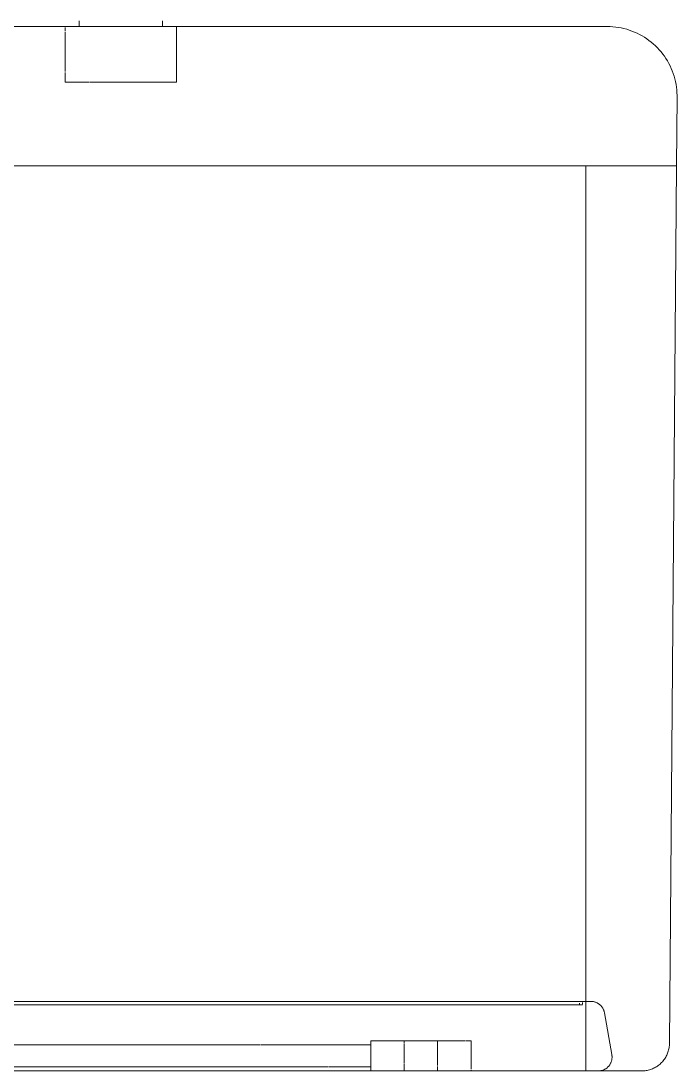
# Model space of a CAD drawing. Header units: metres. Extents: x -24.8 to 3.4, y -2.1 to 25.8.
# Drawn here: x -4.3978 to -4.1622, y 0.406 to 0.783 of the extents above; entities that cross this region are included whole.
import ezdxf

# ---------------------------------------------------------------- set-up
doc = ezdxf.new("R2010")
doc.units = ezdxf.units.M
doc.layers.add('P-SANR-FIXT', color=7, linetype='Continuous', lineweight=5)

# ---------------------------------------------------------------- blocks, each defined once
blk = doc.blocks.new('UT_Bacia com caixa acoplada - UT_Bacia com caixa acoplada-3248018-BB')
at = {"layer": 'P-SANR-FIXT', "color": 254, "true_color": 0xdfdfdf}
for p, q in [((-10.70887, 0.781), (-10.70398, 0.781)), ((-10.70398, 0.781), (-10.70887, 0.781)), ((-10.70387, 0.781), (-10.68908, 0.781)), ((-10.68887, 0.781), (-10.67387, 0.781)), ((-10.67377, 0.781), (-10.66887, 0.781)), ((-10.66887, 0.781), (-10.67377, 0.781)), ((-10.70887, 0.761), (-10.7003, 0.761)), ((-10.70017, 0.761), (-10.66887, 0.761)), ((-10.65349, 0.731), (-10.72466, 0.731)), ((-10.65349, 0.731), (-10.72466, 0.731)), ((-10.61802, 0.731), (-10.65349, 0.731)), ((-10.61802, 0.731), (-10.65349, 0.731)), ((-10.58279, 0.731), (-10.61801, 0.731)), ((-10.58279, 0.731), (-10.61801, 0.731)), ((-10.54797, 0.731), (-10.58279, 0.731)), ((-10.54797, 0.731), (-10.58279, 0.731)), ((-10.52342, 0.731), (-10.54796, 0.731)), ((-10.52342, 0.731), (-10.54796, 0.731)), ((-10.52187, 0.731), (-10.52342, 0.731)), ((-10.51371, 0.731), (-10.52185, 0.731)), ((-10.52185, 0.731), (-10.51371, 0.731)), ((-10.5009, 0.731), (-10.5137, 0.731)), ((-10.5137, 0.731), (-10.50089, 0.731)), ((-10.49645, 0.731), (-10.50087, 0.731)), ((-10.50087, 0.731), (-10.49645, 0.731)), ((-10.49208, 0.731), (-10.49642, 0.731)), ((-10.49642, 0.731), (-10.49208, 0.731)), ((-10.49071, 0.731), (-10.49204, 0.731)), ((-10.49204, 0.731), (-10.4907, 0.731)), ((-10.48928, 0.731), (-10.49068, 0.731)), ((-10.49067, 0.731), (-10.48924, 0.731)), ((-10.52187, 0.42978), (-10.52187, 0.43066)), ((-10.52135, 0.431), (-10.52109, 0.431)), ((-10.51793, 0.43052), (-10.51775, 0.43043)), ((-10.51692, 0.42989), (-10.51676, 0.42976)), ((-10.52187, 0.40716), (-10.52187, 0.42968)), ((-10.51556, 0.42818), (-10.51548, 0.428)), ((-10.59907, 0.41688), (-10.59907, 0.41536)), ((-10.59907, 0.4142), (-10.59907, 0.41522)), ((-10.56307, 0.41149), (-10.56307, 0.41688)), ((-10.59907, 0.41144), (-10.59907, 0.41416)), ((-10.59907, 0.40955), (-10.59907, 0.41142)), ((-10.56307, 0.40872), (-10.56307, 0.41144)), ((-10.59907, 0.40872), (-10.59907, 0.40948)), ((-10.59907, 0.40766), (-10.59907, 0.40868)), ((-10.59907, 0.40752), (-10.59907, 0.40634)), ((-10.56307, 0.40673), (-10.56307, 0.40872)), ((-10.51314, 0.40841), (-10.51325, 0.40824)), ((-10.4946, 0.40905), (-10.49488, 0.40877)), ((-10.77911, 0.406), (-10.59904, 0.406)), ((-10.77911, 0.406), (-10.59904, 0.406)), ((-10.59907, 0.40619), (-10.59907, 0.406)), ((-10.56307, 0.406), (-10.56307, 0.40646)), ((-10.56307, 0.406), (-10.55281, 0.406)), ((-10.56307, 0.406), (-10.55281, 0.406)), ((-10.55266, 0.406), (-10.54035, 0.406)), ((-10.55266, 0.406), (-10.54035, 0.406)), ((-10.54031, 0.406), (-10.52342, 0.406)), ((-10.54031, 0.406), (-10.52342, 0.406)), ((-10.52326, 0.406), (-10.52187, 0.406)), ((-10.52187, 0.40629), (-10.52187, 0.4071)), ((-10.51729, 0.406), (-10.51742, 0.406)), ((-10.51611, 0.40617), (-10.5163, 0.40613)), ((-10.515, 0.40662), (-10.51517, 0.40653)), ((-10.50176, 0.406), (-10.50179, 0.406))]:
    blk.add_line(p, q, dxfattribs=at)
at = {"layer": 'P-SANR-FIXT', "color": 253, "true_color": 0xa6a6a6}
for p, q in [((-10.70887, 0.781), (-10.68908, 0.781)), ((-10.69405, 0.781), (-10.70887, 0.781)), ((-10.70887, 0.78063), (-10.70887, 0.77952)), ((-10.68908, 0.781), (-10.69405, 0.781)), ((-10.68887, 0.781), (-10.66887, 0.781)), ((-10.66887, 0.781), (-10.68887, 0.781)), ((-10.66887, 0.78036), (-10.66887, 0.781)), ((-10.51843, 0.781), (-10.5181, 0.781)), ((-10.5181, 0.781), (-10.51779, 0.781)), ((-10.70887, 0.77917), (-10.70887, 0.76481)), ((-10.66887, 0.77936), (-10.66887, 0.78013)), ((-10.66887, 0.76441), (-10.66887, 0.77923)), ((-10.70887, 0.76456), (-10.70887, 0.761)), ((-10.66887, 0.761), (-10.66887, 0.76424)), ((-10.70887, 0.761), (-10.7003, 0.761)), ((-10.70017, 0.761), (-10.66887, 0.761)), ((-10.52187, 0.431), (-10.52187, 0.731)), ((-10.49235, 0.731), (-10.50099, 0.731)), ((-10.48928, 0.731), (-10.49228, 0.731)), ((-10.59907, 0.431), (-10.77907, 0.431)), ((-10.73526, 0.431), (-10.68907, 0.431)), ((-10.68907, 0.431), (-10.59834, 0.431)), ((-10.59907, 0.431), (-10.52304, 0.431)), ((-10.52412, 0.431), (-10.59834, 0.431)), ((-10.52304, 0.431), (-10.52412, 0.431)), ((-10.52412, 0.43038), (-10.52412, 0.42977)), ((-10.52304, 0.43064), (-10.52304, 0.43002)), ((-10.52231, 0.431), (-10.52196, 0.431)), ((-10.52196, 0.431), (-10.52164, 0.431)), ((-10.51811, 0.43061), (-10.51793, 0.43052)), ((-10.59834, 0.42977), (-10.77981, 0.42977)), ((-10.77907, 0.42977), (-10.71208, 0.42977)), ((-10.71208, 0.42977), (-10.62087, 0.42977)), ((-10.62087, 0.42977), (-10.59907, 0.42977)), ((-10.57993, 0.42977), (-10.59907, 0.42977)), ((-10.59834, 0.42977), (-10.56038, 0.42977)), ((-10.56038, 0.42977), (-10.57993, 0.42977)), ((-10.56033, 0.42977), (-10.52414, 0.42977)), ((-10.52304, 0.42977), (-10.56014, 0.42977)), ((-10.52412, 0.42977), (-10.52304, 0.42977)), ((-10.51548, 0.428), (-10.5154, 0.42781)), ((-10.5154, 0.42781), (-10.51533, 0.42762)), ((-10.63877, 0.41535), (-10.77907, 0.41535)), ((-10.59907, 0.41535), (-10.63853, 0.41535)), ((-10.58707, 0.41688), (-10.59907, 0.41688)), ((-10.59907, 0.41688), (-10.59907, 0.41144)), ((-10.58707, 0.41615), (-10.58707, 0.41688)), ((-10.57507, 0.41688), (-10.58707, 0.41688)), ((-10.58707, 0.41688), (-10.58707, 0.41615)), ((-10.58707, 0.41529), (-10.58707, 0.41592)), ((-10.58707, 0.41592), (-10.58707, 0.41144)), ((-10.58707, 0.41144), (-10.58707, 0.41529)), ((-10.56503, 0.41688), (-10.57507, 0.41688)), ((-10.57507, 0.41688), (-10.57507, 0.41615)), ((-10.57507, 0.41144), (-10.57507, 0.41688)), ((-10.57507, 0.41615), (-10.57507, 0.41416)), ((-10.56307, 0.41688), (-10.56484, 0.41688)), ((-10.56307, 0.41416), (-10.56307, 0.41688)), ((-10.59907, 0.41142), (-10.59907, 0.40872)), ((-10.58707, 0.40888), (-10.58707, 0.41144)), ((-10.58707, 0.41144), (-10.58707, 0.40888)), ((-10.57507, 0.41416), (-10.57507, 0.41285)), ((-10.57507, 0.41285), (-10.57507, 0.41144)), ((-10.57507, 0.41144), (-10.57507, 0.41003)), ((-10.57507, 0.41003), (-10.57507, 0.41144)), ((-10.56307, 0.41285), (-10.56307, 0.41416)), ((-10.56307, 0.41149), (-10.56307, 0.41285)), ((-10.56307, 0.41003), (-10.56307, 0.41144)), ((-10.77907, 0.40753), (-10.61435, 0.40753)), ((-10.61419, 0.40753), (-10.59907, 0.40753)), ((-10.59907, 0.40871), (-10.59907, 0.40634)), ((-10.58707, 0.40623), (-10.58707, 0.40872)), ((-10.58707, 0.40872), (-10.58707, 0.40623)), ((-10.57507, 0.40984), (-10.57507, 0.408)), ((-10.57507, 0.408), (-10.57507, 0.40984)), ((-10.57507, 0.40759), (-10.57507, 0.40673)), ((-10.57507, 0.406), (-10.57507, 0.40759)), ((-10.56307, 0.40872), (-10.56307, 0.41003)), ((-10.56307, 0.40759), (-10.56307, 0.40872)), ((-10.56307, 0.40673), (-10.56307, 0.40759)), ((-10.59907, 0.40619), (-10.59907, 0.406)), ((-10.59907, 0.406), (-10.58707, 0.406)), ((-10.58707, 0.406), (-10.58707, 0.40619)), ((-10.58707, 0.40619), (-10.58707, 0.406)), ((-10.58707, 0.406), (-10.57507, 0.406)), ((-10.57507, 0.40673), (-10.57507, 0.406)), ((-10.57507, 0.406), (-10.56307, 0.406)), ((-10.56307, 0.406), (-10.56307, 0.40646)), ((-10.56301, 0.406), (-10.55289, 0.406)), ((-10.52737, 0.406), (-10.52811, 0.406)), ((-10.52665, 0.406), (-10.52737, 0.406)), ((-10.52462, 0.406), (-10.52528, 0.406)), ((-10.5217, 0.406), (-10.52223, 0.406)), ((-10.50292, 0.406), (-10.50322, 0.406))]:
    blk.add_line(p, q, dxfattribs=at)
at = {"layer": 'P-SANR-FIXT', "color": 7, "true_color": 0xf3f3f3}
for p, q in [((-10.70398, 0.781), (-10.69887, 0.781)), ((-10.68908, 0.781), (-10.70398, 0.781)), ((-10.70387, 0.781), (-10.68908, 0.781)), ((-10.69887, 0.781), (-10.68908, 0.781)), ((-10.68887, 0.781), (-10.67887, 0.781)), ((-10.68887, 0.781), (-10.67588, 0.781)), ((-10.6758, 0.781), (-10.68887, 0.781)), ((-10.67887, 0.781), (-10.6758, 0.781)), ((-10.67588, 0.781), (-10.67387, 0.781)), ((-10.67556, 0.781), (-10.67377, 0.781)), ((-10.67377, 0.781), (-10.67556, 0.781)), ((-10.51612, 0.781), (-10.51588, 0.781)), ((-10.70887, 0.731), (-10.72465, 0.731)), ((-10.70887, 0.731), (-10.72465, 0.731)), ((-10.68908, 0.731), (-10.70887, 0.731)), ((-10.68908, 0.731), (-10.70887, 0.731)), ((-10.6837, 0.731), (-10.68887, 0.731)), ((-10.66887, 0.731), (-10.68887, 0.731)), ((-10.67473, 0.731), (-10.6837, 0.731)), ((-10.66956, 0.731), (-10.67473, 0.731)), ((-10.66887, 0.731), (-10.66956, 0.731)), ((-10.6535, 0.731), (-10.66887, 0.731)), ((-10.6535, 0.731), (-10.66887, 0.731)), ((-10.61806, 0.731), (-10.6535, 0.731)), ((-10.61806, 0.731), (-10.6535, 0.731)), ((-10.58287, 0.731), (-10.61805, 0.731)), ((-10.58287, 0.731), (-10.61805, 0.731)), ((-10.54806, 0.731), (-10.58286, 0.731)), ((-10.54806, 0.731), (-10.58286, 0.731)), ((-10.52407, 0.731), (-10.54805, 0.731)), ((-10.52407, 0.731), (-10.54805, 0.731)), ((-10.52252, 0.731), (-10.52407, 0.731)), ((-10.52244, 0.731), (-10.52342, 0.731)), ((-10.522, 0.731), (-10.52245, 0.731)), ((-10.52164, 0.431), (-10.52135, 0.431)), ((-10.59907, 0.41522), (-10.59907, 0.41421)), ((-10.59907, 0.4142), (-10.59907, 0.41522)), ((-10.58707, 0.41615), (-10.58707, 0.41688)), ((-10.58707, 0.41688), (-10.58707, 0.41615)), ((-10.58707, 0.41416), (-10.58707, 0.41592)), ((-10.58707, 0.41592), (-10.58707, 0.41144)), ((-10.57507, 0.41688), (-10.57507, 0.41144)), ((-10.57507, 0.41144), (-10.57507, 0.41688)), ((-10.59907, 0.41416), (-10.59907, 0.41144)), ((-10.59907, 0.41144), (-10.59907, 0.41416)), ((-10.59907, 0.41142), (-10.59907, 0.40954)), ((-10.59907, 0.40955), (-10.59907, 0.41142)), ((-10.58707, 0.41144), (-10.58707, 0.41416)), ((-10.58707, 0.40888), (-10.58707, 0.41144)), ((-10.58707, 0.41144), (-10.58707, 0.40888)), ((-10.57507, 0.41144), (-10.57507, 0.41003)), ((-10.57507, 0.41003), (-10.57507, 0.41144)), ((-10.59907, 0.40872), (-10.59907, 0.40948)), ((-10.59907, 0.40947), (-10.59907, 0.40872)), ((-10.59907, 0.40766), (-10.59907, 0.40868)), ((-10.59907, 0.40867), (-10.59907, 0.40766)), ((-10.58707, 0.40623), (-10.58707, 0.40872)), ((-10.58707, 0.40872), (-10.58707, 0.40623)), ((-10.57507, 0.40984), (-10.57507, 0.408)), ((-10.57507, 0.408), (-10.57507, 0.40984)), ((-10.57507, 0.40759), (-10.57507, 0.406)), ((-10.57507, 0.406), (-10.57507, 0.40759)), ((-10.51265, 0.4095), (-10.51271, 0.40931)), ((-10.77907, 0.406), (-10.59907, 0.406)), ((-10.77907, 0.406), (-10.59907, 0.406)), ((-10.59904, 0.406), (-10.56307, 0.406)), ((-10.59904, 0.406), (-10.56307, 0.406)), ((-10.58707, 0.406), (-10.58707, 0.40619)), ((-10.58707, 0.40619), (-10.58707, 0.406)), ((-10.56307, 0.406), (-10.55289, 0.406)), ((-10.56307, 0.406), (-10.55289, 0.406)), ((-10.55274, 0.406), (-10.54045, 0.406)), ((-10.55274, 0.406), (-10.54045, 0.406)), ((-10.54041, 0.406), (-10.52407, 0.406)), ((-10.54041, 0.406), (-10.52407, 0.406)), ((-10.52407, 0.406), (-10.52336, 0.406)), ((-10.52244, 0.406), (-10.52324, 0.406)), ((-10.5232, 0.406), (-10.52252, 0.406)), ((-10.52245, 0.406), (-10.522, 0.406))]:
    blk.add_line(p, q, dxfattribs=at)
at = {"layer": 'P-SANR-FIXT'}
for p, q in [((-10.70387, 0.783), (-10.70387, 0.781)), ((-10.67387, 0.781), (-10.67387, 0.783)), ((-10.48928, 0.731), (-10.48907, 0.7558)), ((-10.6535, 0.731), (-10.76009, 0.731)), ((-10.76009, 0.731), (-10.72465, 0.731)), ((-10.72465, 0.731), (-10.6535, 0.731)), ((-10.61806, 0.731), (-10.6535, 0.731)), ((-10.6535, 0.731), (-10.61806, 0.731)), ((-10.58287, 0.731), (-10.61805, 0.731)), ((-10.61805, 0.731), (-10.58287, 0.731)), ((-10.54806, 0.731), (-10.58286, 0.731)), ((-10.58286, 0.731), (-10.54806, 0.731)), ((-10.51377, 0.731), (-10.54805, 0.731)), ((-10.54805, 0.731), (-10.51376, 0.731)), ((-10.50102, 0.731), (-10.51376, 0.731)), ((-10.51376, 0.731), (-10.49234, 0.731)), ((-10.49231, 0.731), (-10.48924, 0.731)), ((-10.49179, 0.41592), (-10.48924, 0.731)), ((-10.51249, 0.41187), (-10.51514, 0.42687))]:
    blk.add_line(p, q, dxfattribs=at)
at = {"layer": 'P-SANR-FIXT', "color": 7, "true_color": 0xfafafa}
for p, q in [((-10.51507, 0.781), (-10.51491, 0.781)), ((-10.70887, 0.731), (-10.72465, 0.731)), ((-10.72465, 0.731), (-10.70887, 0.731)), ((-10.68907, 0.731), (-10.70887, 0.731)), ((-10.68907, 0.731), (-10.70887, 0.731)), ((-10.66887, 0.731), (-10.68887, 0.731)), ((-10.66887, 0.731), (-10.68887, 0.731)), ((-10.6535, 0.731), (-10.66887, 0.731)), ((-10.66887, 0.731), (-10.6535, 0.731)), ((-10.61806, 0.731), (-10.6535, 0.731)), ((-10.6535, 0.731), (-10.61806, 0.731)), ((-10.58287, 0.731), (-10.61805, 0.731)), ((-10.61805, 0.731), (-10.58287, 0.731)), ((-10.54806, 0.731), (-10.58286, 0.731)), ((-10.58286, 0.731), (-10.54806, 0.731)), ((-10.52407, 0.731), (-10.54805, 0.731)), ((-10.54805, 0.731), (-10.52407, 0.731)), ((-10.5225, 0.731), (-10.52407, 0.731)), ((-10.5235, 0.731), (-10.52407, 0.731)), ((-10.52407, 0.731), (-10.5225, 0.731)), ((-10.52297, 0.731), (-10.52342, 0.731)), ((-10.52252, 0.731), (-10.52291, 0.731)), ((-10.52195, 0.731), (-10.52247, 0.731)), ((-10.52213, 0.731), (-10.52246, 0.731)), ((-10.52246, 0.731), (-10.52213, 0.731)), ((-10.52187, 0.731), (-10.52195, 0.731)), ((-10.59907, 0.41522), (-10.59907, 0.41535)), ((-10.59907, 0.40753), (-10.59907, 0.40766)), ((-10.59907, 0.406), (-10.56307, 0.406)), ((-10.59907, 0.406), (-10.56307, 0.406)), ((-10.52407, 0.406), (-10.5235, 0.406)), ((-10.52294, 0.406), (-10.52327, 0.406)), ((-10.52326, 0.406), (-10.52297, 0.406)), ((-10.52291, 0.406), (-10.52252, 0.406)), ((-10.52252, 0.406), (-10.52291, 0.406)), ((-10.52215, 0.406), (-10.52248, 0.406)), ((-10.52247, 0.406), (-10.52217, 0.406)), ((-10.52217, 0.406), (-10.52187, 0.406))]:
    blk.add_line(p, q, dxfattribs=at)
at = {"layer": 'P-SANR-FIXT', "color": 7, "true_color": 0xfdfdfd}
for p, q in [((-10.68907, 0.731), (-10.70887, 0.731)), ((-10.70887, 0.731), (-10.68907, 0.731)), ((-10.66887, 0.731), (-10.68887, 0.731)), ((-10.68887, 0.731), (-10.66887, 0.731)), ((-10.59907, 0.41522), (-10.59907, 0.41535)), ((-10.59907, 0.40753), (-10.59907, 0.40766))]:
    blk.add_line(p, q, dxfattribs=at)
at = {"layer": 'P-SANR-FIXT', "flags": 128}
for points in [[(-10.52111, 0.781), (-10.54291, 0.781), (-10.56494, 0.781), (-10.58717, 0.781), (-10.60956, 0.781), (-10.63208, 0.781), (-10.65469, 0.781), (-10.67735, 0.781), (-10.70004, 0.781), (-10.7227, 0.781), (-10.74531, 0.781), (-10.76784, 0.781), (-10.79023, 0.781), (-10.81247, 0.781), (-10.83451, 0.781), (-10.85631, 0.781), (-10.85704, 0.781)], [(-10.51407, 0.781), (-10.51408, 0.781), (-10.51411, 0.781), (-10.51415, 0.781), (-10.5142, 0.781), (-10.51427, 0.781), (-10.51436, 0.781), (-10.51446, 0.781), (-10.51458, 0.781), (-10.51471, 0.781), (-10.51486, 0.781), (-10.51503, 0.781), (-10.5152, 0.781), (-10.5154, 0.781), (-10.5156, 0.781), (-10.51582, 0.781), (-10.51605, 0.781), (-10.5163, 0.781), (-10.51656, 0.781), (-10.51683, 0.781), (-10.51711, 0.781), (-10.5174, 0.781), (-10.5177, 0.781), (-10.51802, 0.781), (-10.51834, 0.781), (-10.51867, 0.781), (-10.51901, 0.781), (-10.51936, 0.781), (-10.51972, 0.781), (-10.52008, 0.781), (-10.52045, 0.781), (-10.52083, 0.781), (-10.52111, 0.781)], [(-10.51407, 0.781), (-10.51307, 0.78098), (-10.51208, 0.78092), (-10.51108, 0.78082), (-10.51009, 0.78068), (-10.50911, 0.7805), (-10.50813, 0.78028), (-10.50716, 0.78003), (-10.50621, 0.77973), (-10.50527, 0.7794), (-10.50434, 0.77903), (-10.50343, 0.77862), (-10.50253, 0.77817), (-10.50165, 0.7777), (-10.50079, 0.77718), (-10.49996, 0.77663), (-10.49914, 0.77605), (-10.49835, 0.77544), (-10.49759, 0.7748), (-10.49685, 0.77412), (-10.49614, 0.77342), (-10.49546, 0.77269), (-10.49481, 0.77193), (-10.49418, 0.77115), (-10.49359, 0.77034), (-10.49304, 0.76951), (-10.49251, 0.76866), (-10.49202, 0.76778), (-10.49157, 0.76689), (-10.49115, 0.76598), (-10.49077, 0.76506), (-10.49043, 0.76412), (-10.49012, 0.76317), (-10.48986, 0.7622), (-10.48963, 0.76123), (-10.48944, 0.76025), (-10.48929, 0.75926), (-10.48918, 0.75827), (-10.48911, 0.75727), (-10.48908, 0.75627), (-10.48907, 0.7558)], [(-10.52006, 0.431), (-10.5202, 0.431), (-10.5206, 0.431), (-10.52128, 0.431), (-10.52222, 0.431), (-10.52343, 0.431), (-10.52491, 0.431), (-10.52664, 0.431), (-10.52864, 0.431), (-10.5309, 0.431), (-10.5334, 0.431), (-10.53616, 0.431), (-10.53916, 0.431), (-10.5424, 0.431), (-10.54588, 0.431), (-10.54958, 0.431), (-10.55351, 0.431), (-10.55765, 0.431), (-10.56201, 0.431), (-10.56657, 0.431), (-10.57132, 0.431), (-10.57626, 0.431), (-10.58139, 0.431), (-10.58668, 0.431), (-10.59214, 0.431), (-10.59776, 0.431), (-10.60352, 0.431), (-10.60941, 0.431), (-10.61544, 0.431), (-10.62158, 0.431), (-10.62783, 0.431), (-10.63418, 0.431), (-10.64062, 0.431), (-10.64713, 0.431), (-10.65371, 0.431), (-10.66035, 0.431), (-10.66703, 0.431), (-10.67375, 0.431), (-10.68049, 0.431), (-10.68725, 0.431), (-10.69401, 0.431), (-10.70076, 0.431), (-10.70749, 0.431), (-10.7142, 0.431), (-10.72086, 0.431), (-10.72747, 0.431)], [(-10.51966, 0.43098), (-10.51946, 0.43096), (-10.51927, 0.43094), (-10.51907, 0.4309), (-10.51887, 0.43086), (-10.51868, 0.43081), (-10.51849, 0.43075), (-10.5183, 0.43068), (-10.51811, 0.43061)], [(-10.49179, 0.41592), (-10.4918, 0.41552), (-10.49183, 0.41512), (-10.49187, 0.41472), (-10.49193, 0.41433), (-10.49201, 0.41393), (-10.4921, 0.41354), (-10.4922, 0.41316), (-10.49232, 0.41278), (-10.49246, 0.4124), (-10.49261, 0.41203), (-10.49278, 0.41167), (-10.49296, 0.41131), (-10.49315, 0.41096), (-10.49336, 0.41062), (-10.49358, 0.41029), (-10.49382, 0.40996), (-10.49407, 0.40965), (-10.49433, 0.40935), (-10.4946, 0.40905)], [(-10.49488, 0.40877), (-10.49518, 0.4085), (-10.49548, 0.40824), (-10.4958, 0.408), (-10.49612, 0.40776), (-10.49645, 0.40754), (-10.4968, 0.40734), (-10.49715, 0.40714), (-10.49751, 0.40696), (-10.49787, 0.4068), (-10.49824, 0.40665), (-10.49862, 0.40652), (-10.499, 0.4064), (-10.49939, 0.40629), (-10.49978, 0.4062), (-10.50017, 0.40613), (-10.50057, 0.40608), (-10.50096, 0.40603), (-10.50136, 0.40601), (-10.50176, 0.406)], [(-10.72499, 0.406), (-10.71825, 0.406), (-10.71146, 0.406), (-10.70464, 0.406), (-10.69779, 0.406), (-10.69093, 0.406), (-10.68406, 0.406), (-10.6772, 0.406), (-10.67037, 0.406), (-10.66356, 0.406), (-10.65679, 0.406), (-10.65007, 0.406), (-10.64342, 0.406), (-10.63684, 0.406), (-10.63034, 0.406), (-10.62394, 0.406), (-10.61764, 0.406), (-10.61146, 0.406), (-10.60539, 0.406), (-10.59947, 0.406), (-10.59368, 0.406), (-10.58805, 0.406), (-10.58258, 0.406), (-10.57729, 0.406), (-10.57217, 0.406), (-10.56723, 0.406), (-10.5625, 0.406), (-10.55796, 0.406), (-10.55363, 0.406), (-10.54953, 0.406), (-10.54564, 0.406), (-10.54198, 0.406), (-10.53856, 0.406), (-10.53538, 0.406), (-10.53245, 0.406), (-10.52976, 0.406), (-10.52733, 0.406), (-10.52516, 0.406), (-10.52326, 0.406), (-10.52161, 0.406), (-10.52024, 0.406), (-10.51913, 0.406), (-10.5183, 0.406), (-10.51774, 0.406), (-10.51746, 0.406), (-10.51742, 0.406)], [(-10.51742, 0.406), (-10.51663, 0.406), (-10.51579, 0.406), (-10.51497, 0.406), (-10.51417, 0.406), (-10.51338, 0.406), (-10.5126, 0.406), (-10.51185, 0.406), (-10.51111, 0.406), (-10.5104, 0.406), (-10.50971, 0.406), (-10.50904, 0.406), (-10.50839, 0.406), (-10.50777, 0.406), (-10.50718, 0.406), (-10.50661, 0.406), (-10.50607, 0.406), (-10.50556, 0.406), (-10.50508, 0.406), (-10.50463, 0.406), (-10.50421, 0.406), (-10.50382, 0.406), (-10.50346, 0.406), (-10.50314, 0.406), (-10.50285, 0.406), (-10.5026, 0.406), (-10.50238, 0.406), (-10.50219, 0.406), (-10.50204, 0.406), (-10.50192, 0.406), (-10.50184, 0.406), (-10.5018, 0.406), (-10.50179, 0.406)]]:
    blk.add_lwpolyline(points, dxfattribs=at)
at = {"layer": 'P-SANR-FIXT', "color": 253, "true_color": 0xa6a6a6, "flags": 128}
for points in [[(-10.52407, 0.781), (-10.52367, 0.781), (-10.52328, 0.781), (-10.52288, 0.781), (-10.52248, 0.781), (-10.52209, 0.781), (-10.5217, 0.781), (-10.52131, 0.781)], [(-10.52093, 0.781), (-10.52055, 0.781), (-10.52018, 0.781), (-10.51981, 0.781), (-10.51946, 0.781), (-10.51911, 0.781), (-10.51876, 0.781)], [(-10.51779, 0.781), (-10.51748, 0.781), (-10.51718, 0.781), (-10.5169, 0.781), (-10.51663, 0.781), (-10.51637, 0.781), (-10.51612, 0.781)], [(-10.51588, 0.781), (-10.51566, 0.781), (-10.51545, 0.781), (-10.51525, 0.781), (-10.51507, 0.781)], [(-10.51491, 0.781), (-10.51475, 0.781), (-10.51462, 0.781), (-10.51449, 0.781), (-10.51439, 0.781), (-10.5143, 0.781), (-10.51422, 0.781), (-10.51416, 0.781), (-10.51412, 0.781), (-10.51409, 0.781), (-10.51407, 0.781), (-10.51407, 0.781)], [(-10.52304, 0.431), (-10.52268, 0.431), (-10.52231, 0.431)], [(-10.52109, 0.431), (-10.52086, 0.431), (-10.52066, 0.431), (-10.52048, 0.431), (-10.52034, 0.431), (-10.52022, 0.431), (-10.52014, 0.431), (-10.52009, 0.431), (-10.52006, 0.431), (-10.52006, 0.431)], [(-10.52006, 0.431), (-10.51986, 0.431), (-10.51966, 0.43098)], [(-10.51775, 0.43043), (-10.51758, 0.43034), (-10.51741, 0.43024), (-10.51724, 0.43013), (-10.51708, 0.43001), (-10.51692, 0.42989)], [(-10.51676, 0.42976), (-10.51662, 0.42962), (-10.51648, 0.42948), (-10.51634, 0.42934), (-10.51621, 0.42919)], [(-10.51597, 0.42887), (-10.51585, 0.4287), (-10.51575, 0.42853), (-10.51565, 0.42836), (-10.51556, 0.42818)], [(-10.51533, 0.42762), (-10.51527, 0.42743), (-10.51522, 0.42724), (-10.51517, 0.42705), (-10.51514, 0.42687)], [(-10.51249, 0.41187), (-10.51246, 0.41167), (-10.51244, 0.41147), (-10.51242, 0.41127), (-10.51242, 0.41107), (-10.51242, 0.41087), (-10.51243, 0.41067), (-10.51244, 0.41047), (-10.51247, 0.41028), (-10.5125, 0.41008), (-10.51254, 0.40988), (-10.51259, 0.40969), (-10.51265, 0.4095)], [(-10.51325, 0.40824), (-10.51336, 0.40807), (-10.51348, 0.40791), (-10.51361, 0.40776), (-10.51374, 0.40761), (-10.51388, 0.40746), (-10.51403, 0.40733), (-10.51418, 0.40719), (-10.51433, 0.40707)], [(-10.51271, 0.40931), (-10.51278, 0.40912), (-10.51286, 0.40894), (-10.51295, 0.40876), (-10.51304, 0.40858), (-10.51314, 0.40841)], [(-10.77907, 0.406), (-10.77031, 0.406), (-10.74731, 0.406), (-10.72421, 0.406), (-10.70105, 0.406)], [(-10.70105, 0.406), (-10.67788, 0.406), (-10.65472, 0.406), (-10.63162, 0.406), (-10.60861, 0.406), (-10.59907, 0.406)], [(-10.55274, 0.406), (-10.54049, 0.406), (-10.54045, 0.406)], [(-10.54041, 0.406), (-10.51822, 0.406), (-10.51747, 0.406)], [(-10.53048, 0.406), (-10.53123, 0.406), (-10.53204, 0.406), (-10.53287, 0.406), (-10.5337, 0.406), (-10.53454, 0.406), (-10.53539, 0.406), (-10.53625, 0.406), (-10.53711, 0.406), (-10.53798, 0.406), (-10.53884, 0.406), (-10.53907, 0.406)], [(-10.52811, 0.406), (-10.52887, 0.406), (-10.52964, 0.406), (-10.53043, 0.406)], [(-10.52528, 0.406), (-10.52595, 0.406), (-10.52665, 0.406)], [(-10.52338, 0.406), (-10.52399, 0.406), (-10.52462, 0.406)], [(-10.52223, 0.406), (-10.52279, 0.406), (-10.52327, 0.406)], [(-10.51913, 0.406), (-10.51948, 0.406), (-10.51986, 0.406), (-10.52028, 0.406), (-10.52073, 0.406), (-10.5212, 0.406), (-10.5217, 0.406)], [(-10.51804, 0.406), (-10.51826, 0.406), (-10.51852, 0.406), (-10.51881, 0.406)], [(-10.51749, 0.406), (-10.51757, 0.406), (-10.51769, 0.406), (-10.51785, 0.406), (-10.51804, 0.406)], [(-10.51518, 0.406), (-10.516, 0.406), (-10.51684, 0.406), (-10.51742, 0.406)], [(-10.5163, 0.40613), (-10.5165, 0.40609), (-10.51669, 0.40605), (-10.51689, 0.40603), (-10.51709, 0.40601), (-10.51729, 0.406)], [(-10.51517, 0.40653), (-10.51535, 0.40645), (-10.51554, 0.40637), (-10.51572, 0.4063), (-10.51591, 0.40623), (-10.51611, 0.40617)], [(-10.51129, 0.406), (-10.51203, 0.406), (-10.51279, 0.406), (-10.51357, 0.406), (-10.51437, 0.406), (-10.51518, 0.406)], [(-10.51433, 0.40707), (-10.51449, 0.40695), (-10.51465, 0.40683), (-10.51482, 0.40673), (-10.515, 0.40662)], [(-10.5062, 0.406), (-10.50675, 0.406), (-10.50732, 0.406), (-10.50792, 0.406), (-10.50855, 0.406), (-10.5092, 0.406), (-10.50988, 0.406), (-10.51057, 0.406), (-10.51116, 0.406)], [(-10.50322, 0.406), (-10.50355, 0.406), (-10.50391, 0.406), (-10.50431, 0.406), (-10.50474, 0.406), (-10.50519, 0.406), (-10.50568, 0.406), (-10.50613, 0.406)], [(-10.50186, 0.406), (-10.50195, 0.406), (-10.50207, 0.406), (-10.50223, 0.406), (-10.50243, 0.406), (-10.50266, 0.406), (-10.50292, 0.406)]]:
    blk.add_lwpolyline(points, dxfattribs=at)
at = {"layer": 'P-SANR-FIXT', "color": 254, "true_color": 0xdfdfdf, "flags": 128}
for points in [[(-10.53907, 0.431), (-10.53831, 0.431), (-10.53756, 0.431), (-10.5368, 0.431), (-10.53605, 0.431), (-10.5353, 0.431), (-10.53456, 0.431), (-10.53382, 0.431), (-10.53309, 0.431)], [(-10.53293, 0.431), (-10.53238, 0.431), (-10.53167, 0.431), (-10.53098, 0.431), (-10.53029, 0.431), (-10.52963, 0.431), (-10.52898, 0.431), (-10.52834, 0.431), (-10.52772, 0.431), (-10.52712, 0.431), (-10.52654, 0.431), (-10.52598, 0.431)], [(-10.52582, 0.431), (-10.52544, 0.431), (-10.52492, 0.431), (-10.52442, 0.431), (-10.52395, 0.431), (-10.5235, 0.431), (-10.52308, 0.431)], [(-10.51621, 0.42919), (-10.51608, 0.42903), (-10.51597, 0.42887)], [(-10.59907, 0.406), (-10.58572, 0.406), (-10.56307, 0.406)], [(-10.51769, 0.406), (-10.51854, 0.406), (-10.51941, 0.406), (-10.52029, 0.406), (-10.52117, 0.406), (-10.52187, 0.406)], [(-10.51742, 0.406), (-10.51743, 0.406), (-10.51749, 0.406)], [(-10.50179, 0.406), (-10.50181, 0.406), (-10.50186, 0.406)]]:
    blk.add_lwpolyline(points, dxfattribs=at)
at = {"layer": 'P-SANR-FIXT', "color": 7, "true_color": 0xfafafa, "flags": 128}
blk.add_lwpolyline([(-10.52342, 0.406), (-10.52383, 0.406), (-10.52407, 0.406)], dxfattribs=at)

msp = doc.modelspace()

# ---------------------------------------------------------------- block references
at = {"layer": 'P-SANR-FIXT'}
msp.add_blockref('UT_Bacia com caixa acoplada - UT_Bacia com caixa acoplada-3248018-BB', (6.32692, 0), dxfattribs=at)

doc.saveas('drawing.dxf')
